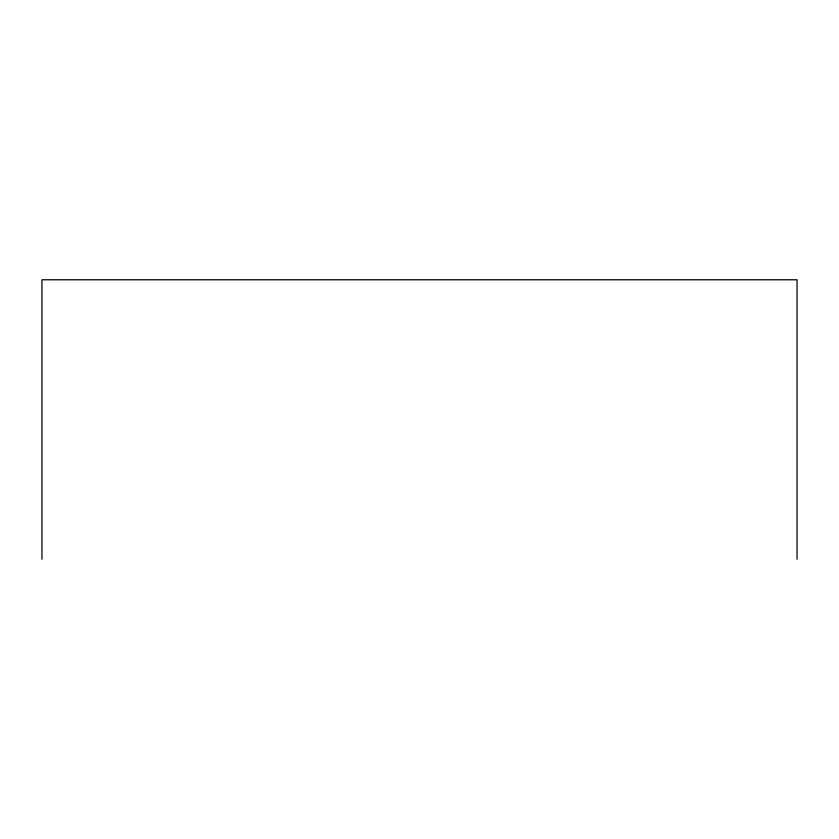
<?xml version="1.0" encoding="UTF-8"?>
<svg xmlns="http://www.w3.org/2000/svg" width="839" height="839" viewBox="0 0 839 839"><rect width="100%" height="100%" fill="white"/><g stroke="black" fill="none" stroke-linecap="round" stroke-linejoin="round"><path stroke-width="1.26" d="M797.05 559.225L797.05 279.775L41.95 279.775L41.95 559.225"/></g></svg>
